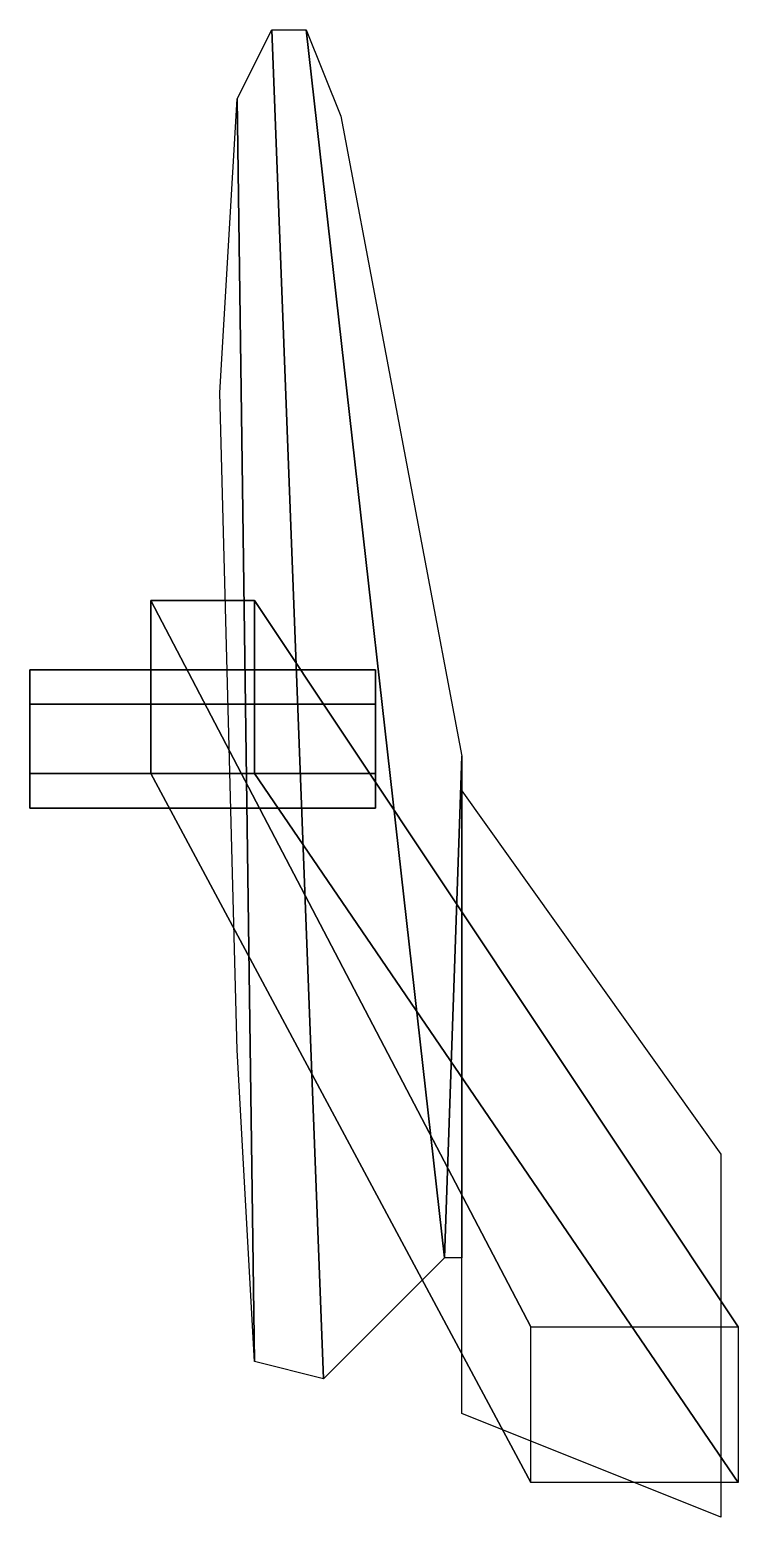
# Model space of a CAD drawing. Extents: x -0.35 to 0.06, y 2.19 to 3.05.
import ezdxf

# ---------------------------------------------------------------- set-up
doc = ezdxf.new("R2010")
doc.units = 0
doc.layers.add('SHASSIS', color=3, linetype='CONTINUOUS')

msp = doc.modelspace()

# ---------------------------------------------------------------- linework, layer by layer
at = {"layer": 'SHASSIS'}
for points in [[(-0.18, 2.27, -1.39), (-0.22, 2.28, -1.6), (-0.23, 3.01, -1.67), (-0.21, 3.05, -1.56)], [(-0.11, 2.34, -1.01), (-0.18, 2.27, -1.39), (-0.21, 3.05, -1.56), (-0.19, 3.05, -1.47)], [(-0.1, 2.63, -0.96), (-0.11, 2.34, -1.01), (-0.19, 3.05, -1.47), (-0.17, 3, -1.33)], [(-0.22, 2.28, -1.6), (-0.23, 2.46, -1.64), (-0.24, 2.84, -1.71), (-0.23, 3.01, -1.67)], [(0.06, 2.3), (-0.22, 2.72, -1.6), (-0.28, 2.72, -1.6), (-0.06, 2.3)], [(-0.06, 2.3), (-0.28, 2.72, -1.6), (-0.28, 2.62, -1.6), (-0.06, 2.21)], [(-0.28, 2.72, -1.6), (-0.22, 2.72, -1.6), (-0.22, 2.62, -1.6), (-0.28, 2.62, -1.6)], [(0.06, 2.21), (-0.22, 2.62, -1.6), (-0.22, 2.72, -1.6), (0.06, 2.3)], [(-0.15, 2.66, -1.48536), (-0.15, 2.68, -1.52), (-0.35, 2.68, -1.52), (-0.35, 2.66, -1.48536)], [(-0.15, 2.68, -1.52), (-0.15, 2.66, -1.55464), (-0.35, 2.66, -1.55464), (-0.35, 2.68, -1.52)], [(-0.15, 2.6, -1.52), (-0.15, 2.68, -1.52), (-0.15, 2.66, -1.48536), (-0.15, 2.62, -1.48536)], [(-0.15, 2.62, -1.55464), (-0.15, 2.66, -1.55464), (-0.15, 2.68, -1.52), (-0.15, 2.6, -1.52)], [(-0.15, 2.62, -1.48536), (-0.15, 2.66, -1.48536), (-0.35, 2.66, -1.48536), (-0.35, 2.62, -1.48536)], [(-0.15, 2.66, -1.55464), (-0.15, 2.62, -1.55464), (-0.35, 2.62, -1.55464), (-0.35, 2.66, -1.55464)], [(-0.1, 2.61, -0.93), (-0.1, 2.34, -0.93), (-0.11, 2.34, -1.01), (-0.1, 2.63, -0.96)], [(-0.15, 2.6, -1.52), (-0.15, 2.62, -1.48536), (-0.35, 2.62, -1.48536), (-0.35, 2.6, -1.52)], [(-0.15, 2.62, -1.55464), (-0.15, 2.6, -1.52), (-0.35, 2.6, -1.52), (-0.35, 2.62, -1.55464)], [(-0.28, 2.62, -1.6), (-0.22, 2.62, -1.6), (0.06, 2.21), (-0.06, 2.21)], [(0.05, 2.4, -0.1), (0.05, 2.19, -0.1), (-0.1, 2.25, -0.93), (-0.1, 2.61, -0.93)]]:
    msp.add_3dface(points, dxfattribs=at)

doc.saveas('drawing.dxf')
